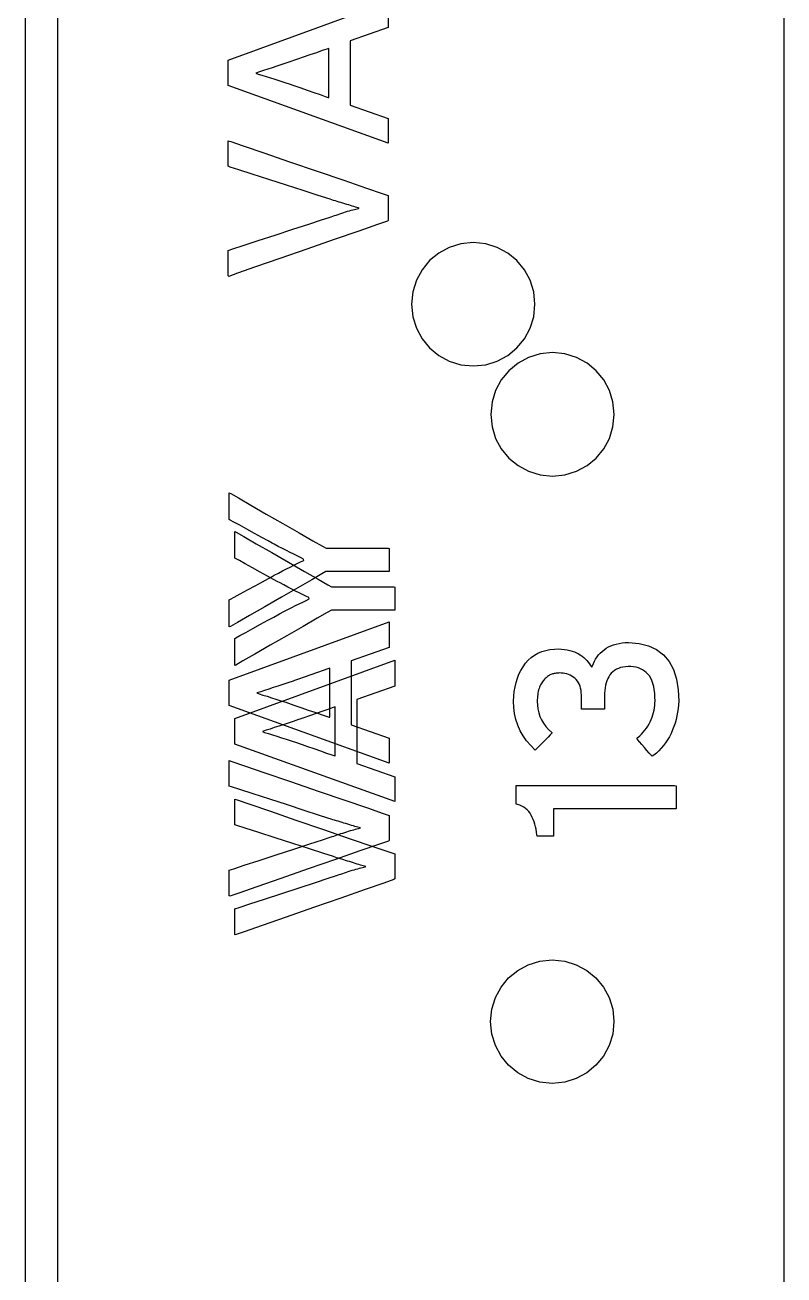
# Model space of a CAD drawing. Extents: x 1 to 47.7, y 0.2 to 33.5.
# Drawn here: x 34.671 to 35.132, y 9.442 to 10.201 of the extents above; entities that cross this region are included whole.
import ezdxf

# ---------------------------------------------------------------- set-up
doc = ezdxf.new("R2010")
doc.units = 0
doc.header["$MEASUREMENT"] = 0
for name, color, linetype in [('1_1__SCREW_TERMINAL_BLOCK_', 7, 'CONTINUOUS'), ('1_2__SCREW_TERMINAL_BLOCK_', 7, 'CONTINUOUS'), ('1_3__CONNECTORIZED_RELAY__', 7, 'CONTINUOUS'), ('1_4__CONNECTORIZED_RELAY__', 7, 'CONTINUOUS')]:
    doc.layers.add(name, color=color, linetype=linetype)

msp = doc.modelspace()

# ---------------------------------------------------------------- linework, layer by layer
at = {"layer": '1_1__SCREW_TERMINAL_BLOCK_'}
for points in [[(34.69122, 7.92793), (34.69122, 8.08115), (34.69122, 8.38949), (34.69122, 8.6997), (34.69122, 9.01103), (34.69121, 9.63395), (34.69121, 9.94399), (34.69121, 10.25207), (34.69121, 10.40513), (34.69121, 10.55741), (34.69121, 10.70881), (34.6912, 10.85923), (34.6912, 11.00859), (34.6912, 11.15678), (34.6912, 11.30371), (34.6912, 11.44927), (34.6912, 11.59339), (34.6912, 11.73595), (34.6912, 11.87686), (34.6912, 12.01603), (34.6912, 12.15335), (34.69119, 12.28875)], [(34.6712, 12.28172), (34.6712, 12.13421), (34.67121, 11.98479), (34.67121, 11.83354), (34.67121, 11.68059), (34.67121, 11.52602), (34.67121, 11.36994), (34.67121, 11.21246), (34.67121, 11.05368), (34.67121, 10.89369), (34.67121, 10.73261), (34.67122, 10.57054), (34.67122, 10.40757), (34.67122, 10.24381), (34.67122, 9.91435), (34.67122, 9.58297), (34.67123, 8.91773), (34.67123, 8.58553), (34.67123, 8.25469), (34.67123, 7.92605)], [(34.8925, 9.82319), (34.86944, 9.81505), (34.86944, 9.77612), (34.8925, 9.76804), (34.8925, 9.75293), (34.79532, 9.78792), (34.79532, 9.80339), (34.8925, 9.83879), (34.8925, 9.82319)]]:
    msp.add_lwpolyline(points, dxfattribs=at)
for points in [[(34.85409, 9.8834), (34.85551, 9.8834), (34.85931, 9.8834), (34.86477, 9.8834), (34.87117, 9.8834), (34.8778, 9.8834), (34.88394, 9.8834), (34.88888, 9.8834), (34.8919, 9.8834), (34.8925, 9.88332), (34.8925, 9.88245), (34.8925, 9.88081), (34.8925, 9.87865), (34.8925, 9.87624), (34.8925, 9.87384), (34.8925, 9.87172), (34.8925, 9.87013), (34.8925, 9.86934), (34.89172, 9.8693), (34.8885, 9.8693), (34.88341, 9.8693), (34.87719, 9.8693), (34.87055, 9.8693), (34.86419, 9.8693), (34.85885, 9.8693), (34.85523, 9.8693), (34.85403, 9.86929), (34.85147, 9.86782), (34.84538, 9.86433), (34.83686, 9.85943), (34.827, 9.85376), (34.81688, 9.84795), (34.80761, 9.84262), (34.80028, 9.83841), (34.79599, 9.83594), (34.79532, 9.83569), (34.79532, 9.83681), (34.79532, 9.83881), (34.79532, 9.84138), (34.79532, 9.84422), (34.79532, 9.84702), (34.79532, 9.84947), (34.79532, 9.85126), (34.79532, 9.85208), (34.79599, 9.85247), (34.79838, 9.85378), (34.80201, 9.85576), (34.8064, 9.85816), (34.81103, 9.86069), (34.81542, 9.86308), (34.81905, 9.86507), (34.82144, 9.86637), (34.8226, 9.86699), (34.82517, 9.86835), (34.82766, 9.86964), (34.83004, 9.87087), (34.83233, 9.87204), (34.83453, 9.87314), (34.83663, 9.87418), (34.83864, 9.87515), (34.84055, 9.87606), (34.84042, 9.8769), (34.83855, 9.87778), (34.83657, 9.87874), (34.83449, 9.87977), (34.8323, 9.88086), (34.83001, 9.88204), (34.82761, 9.88328), (34.8251, 9.88459), (34.82249, 9.88598), (34.82142, 9.88656), (34.81889, 9.88795), (34.81514, 9.89001), (34.81069, 9.89245), (34.80604, 9.895), (34.80168, 9.89739), (34.79812, 9.89934), (34.79586, 9.90058), (34.79532, 9.90093), (34.79532, 9.90184), (34.79532, 9.90367), (34.79532, 9.90612), (34.79532, 9.90889), (34.79532, 9.91167), (34.79532, 9.91416), (34.79532, 9.91607), (34.79532, 9.91707), (34.79623, 9.91663), (34.80085, 9.91398), (34.8084, 9.90964), (34.8178, 9.90424), (34.82794, 9.89841), (34.83774, 9.89279), (34.84609, 9.88799), (34.8519, 9.88465)], [(34.83404, 9.80276), (34.83084, 9.80168), (34.82778, 9.80065), (34.82484, 9.79968), (34.82203, 9.79875), (34.81936, 9.79788), (34.81681, 9.79706), (34.81439, 9.79629), (34.8121, 9.79557), (34.81344, 9.79493), (34.81579, 9.79424), (34.81828, 9.79348), (34.82091, 9.79266), (34.82369, 9.79179), (34.8266, 9.79084), (34.82966, 9.78984), (34.83286, 9.78877), (34.83451, 9.78821), (34.83638, 9.78756), (34.83947, 9.78649), (34.84327, 9.78517), (34.84732, 9.78376), (34.85113, 9.78244), (34.85421, 9.78137), (34.85608, 9.78072), (34.85642, 9.78081), (34.85642, 9.78292), (34.85642, 9.7868), (34.85642, 9.79179), (34.85642, 9.79723), (34.85642, 9.80248), (34.85642, 9.80688), (34.85642, 9.80977), (34.85638, 9.81056), (34.85512, 9.81012), (34.85245, 9.80919), (34.84885, 9.80793), (34.84482, 9.80652), (34.84083, 9.80513), (34.83738, 9.80393), (34.83496, 9.80308)], [(34.8925, 9.72111), (34.8925, 9.72054), (34.8925, 9.71902), (34.8925, 9.71683), (34.8925, 9.71427), (34.8925, 9.71161), (34.8925, 9.70915), (34.8925, 9.70718), (34.8925, 9.70597), (34.89199, 9.70555), (34.88599, 9.70347), (34.87464, 9.69952), (34.85976, 9.69435), (34.84314, 9.68858), (34.8266, 9.68283), (34.81196, 9.67774), (34.80102, 9.67394), (34.7956, 9.67206), (34.79532, 9.67228), (34.79532, 9.67361), (34.79532, 9.6757), (34.79532, 9.67827), (34.79532, 9.68102), (34.79532, 9.68364), (34.79532, 9.68584), (34.79532, 9.68734), (34.79534, 9.68783), (34.79803, 9.68871), (34.80445, 9.69081), (34.81345, 9.69375), (34.82386, 9.69716), (34.83453, 9.70065), (34.84431, 9.70385), (34.85204, 9.70637), (34.85658, 9.70786), (34.85775, 9.70825), (34.85879, 9.7086), (34.85985, 9.70896), (34.86093, 9.70932), (34.86203, 9.70969), (34.86315, 9.71006), (34.86429, 9.71044), (34.86545, 9.71083), (34.86663, 9.71122), (34.86783, 9.71156), (34.86897, 9.71188), (34.87005, 9.71218), (34.87106, 9.71246), (34.87202, 9.71272), (34.8729, 9.71295), (34.87373, 9.71317), (34.87449, 9.71337), (34.87494, 9.71354), (34.87422, 9.71372), (34.87344, 9.71393), (34.87259, 9.71417), (34.87168, 9.71443), (34.8707, 9.71473), (34.86966, 9.71505), (34.86856, 9.7154), (34.8674, 9.71577), (34.86618, 9.71615), (34.86498, 9.71651), (34.86381, 9.71686), (34.86265, 9.71721), (34.86152, 9.71755), (34.86041, 9.71788), (34.85933, 9.71821), (34.85828, 9.71854), (34.85724, 9.71886), (34.85524, 9.7195), (34.84942, 9.72138), (34.84083, 9.72416), (34.83061, 9.72747), (34.81993, 9.73092), (34.80992, 9.73416), (34.80175, 9.7368), (34.79656, 9.73848), (34.79532, 9.73892), (34.79532, 9.73979), (34.79532, 9.74155), (34.79532, 9.7439), (34.79532, 9.74655), (34.79532, 9.74922), (34.79532, 9.75161), (34.79532, 9.75343), (34.79532, 9.7544), (34.79682, 9.75396), (34.80446, 9.75134), (34.81695, 9.74705), (34.83249, 9.74171), (34.84927, 9.73595), (34.86546, 9.73039), (34.87928, 9.72565), (34.88889, 9.72235)], [(34.99154, 9.63336), (34.99909, 9.63259), (35.00613, 9.63041), (35.01249, 9.62695), (35.01804, 9.62237), (35.02262, 9.61682), (35.02608, 9.61045), (35.02826, 9.60341), (35.02902, 9.59585), (35.02826, 9.58829), (35.02608, 9.58126), (35.02262, 9.57488), (35.01804, 9.56933), (35.01249, 9.56475), (35.00613, 9.5613), (34.99909, 9.55911), (34.99154, 9.55835), (34.98397, 9.55911), (34.97693, 9.5613), (34.97056, 9.56475), (34.96501, 9.56933), (34.96043, 9.57488), (34.95697, 9.58126), (34.95478, 9.58829), (34.95402, 9.59585), (34.95478, 9.60341), (34.95697, 9.61045), (34.96043, 9.61682), (34.96501, 9.62237), (34.97056, 9.62695), (34.97693, 9.63041), (34.98397, 9.63259)]]:
    msp.add_lwpolyline(points, close=True, dxfattribs=at)
at = {"layer": '1_2__SCREW_TERMINAL_BLOCK_'}
for points in [[(34.69122, 7.92793), (34.69122, 8.08115), (34.69122, 8.38949), (34.69122, 8.6997), (34.69122, 9.01103), (34.69121, 9.63395), (34.69121, 9.94399), (34.69121, 10.25207), (34.69121, 10.40513), (34.69121, 10.55741), (34.69121, 10.70881), (34.6912, 10.85923), (34.6912, 11.00859), (34.6912, 11.15678), (34.6912, 11.30371), (34.6912, 11.44927), (34.6912, 11.59339), (34.6912, 11.73595), (34.6912, 11.87686), (34.6912, 12.01603), (34.6912, 12.15335), (34.69119, 12.28875)], [(34.6712, 12.28172), (34.6712, 12.13421), (34.67121, 11.98479), (34.67121, 11.83354), (34.67121, 11.68059), (34.67121, 11.52602), (34.67121, 11.36994), (34.67121, 11.21246), (34.67121, 11.05368), (34.67121, 10.89369), (34.67121, 10.73261), (34.67122, 10.57054), (34.67122, 10.40757), (34.67122, 10.24381), (34.67122, 9.91435), (34.67122, 9.58297), (34.67123, 8.91773), (34.67123, 8.58553), (34.67123, 8.25469), (34.67123, 7.92605)], [(35.13232, 11.95013), (35.13232, 9.31653)], [(34.89186, 10.19976), (34.8688, 10.19162), (34.8688, 10.1527), (34.89186, 10.14463), (34.89186, 10.1295), (34.79468, 10.1645), (34.79468, 10.17996), (34.89186, 10.21536), (34.89186, 10.19976)]]:
    msp.add_lwpolyline(points, dxfattribs=at)
for points in [[(34.8334, 10.17935), (34.83021, 10.17827), (34.82714, 10.17724), (34.8242, 10.17626), (34.8214, 10.17534), (34.81872, 10.17447), (34.81617, 10.17365), (34.81375, 10.17288), (34.81146, 10.17216), (34.8128, 10.17152), (34.81515, 10.17082), (34.81764, 10.17007), (34.82028, 10.16925), (34.82305, 10.16837), (34.82597, 10.16743), (34.82902, 10.16642), (34.83222, 10.16535), (34.83388, 10.16479), (34.83575, 10.16414), (34.83883, 10.16306), (34.84263, 10.16174), (34.84668, 10.16033), (34.85049, 10.15901), (34.85357, 10.15794), (34.85544, 10.15729), (34.85578, 10.15738), (34.85578, 10.1595), (34.85578, 10.16337), (34.85578, 10.16836), (34.85578, 10.1738), (34.85578, 10.17905), (34.85578, 10.18345), (34.85578, 10.18635), (34.85574, 10.18713), (34.85448, 10.1867), (34.85181, 10.18576), (34.84822, 10.18451), (34.84418, 10.18311), (34.8402, 10.18172), (34.83675, 10.18051), (34.83432, 10.17967)], [(34.89186, 10.0977), (34.89186, 10.09713), (34.89186, 10.0956), (34.89186, 10.09341), (34.89186, 10.09085), (34.89186, 10.08819), (34.89186, 10.08573), (34.89186, 10.08375), (34.89186, 10.08254), (34.89136, 10.08213), (34.88536, 10.08004), (34.87401, 10.0761), (34.85912, 10.07092), (34.8425, 10.06515), (34.82597, 10.0594), (34.81133, 10.05432), (34.80039, 10.05051), (34.79496, 10.04863), (34.79468, 10.04885), (34.79468, 10.05018), (34.79468, 10.05228), (34.79468, 10.05485), (34.79468, 10.05759), (34.79468, 10.06021), (34.79468, 10.06242), (34.79468, 10.06391), (34.7947, 10.06441), (34.79739, 10.06529), (34.80382, 10.06739), (34.81281, 10.07033), (34.82322, 10.07374), (34.83389, 10.07723), (34.84367, 10.08043), (34.85141, 10.08296), (34.85594, 10.08444), (34.85711, 10.08483), (34.85815, 10.08518), (34.85921, 10.08554), (34.86029, 10.0859), (34.86139, 10.08627), (34.86251, 10.08664), (34.86366, 10.08702), (34.86482, 10.0874), (34.86599, 10.08779), (34.86719, 10.08814), (34.86833, 10.08846), (34.86941, 10.08875), (34.87043, 10.08903), (34.87138, 10.08929), (34.87227, 10.08953), (34.87309, 10.08975), (34.87385, 10.08995), (34.87431, 10.09013), (34.87358, 10.09031), (34.8728, 10.09051), (34.87195, 10.09075), (34.87104, 10.09101), (34.87007, 10.0913), (34.86903, 10.09163), (34.86793, 10.09198), (34.86676, 10.09236), (34.86555, 10.09274), (34.86435, 10.0931), (34.86317, 10.09345), (34.86201, 10.09379), (34.86088, 10.09413), (34.85978, 10.09446), (34.8587, 10.09479), (34.85764, 10.09511), (34.85661, 10.09543), (34.8546, 10.09608), (34.84878, 10.09796), (34.84019, 10.10074), (34.82998, 10.10404), (34.81929, 10.1075), (34.80928, 10.11074), (34.80111, 10.11338), (34.79592, 10.11506), (34.79468, 10.11551), (34.79468, 10.11638), (34.79468, 10.11814), (34.79468, 10.12049), (34.79468, 10.12314), (34.79468, 10.12581), (34.79468, 10.1282), (34.79468, 10.13002), (34.79468, 10.13098), (34.79618, 10.13055), (34.80382, 10.12792), (34.81632, 10.12363), (34.83186, 10.1183), (34.84863, 10.11254), (34.86483, 10.10698), (34.87864, 10.10224), (34.88825, 10.09894)], [(34.99169, 9.92726), (34.99924, 9.92802), (35.00628, 9.93021), (35.01265, 9.93367), (35.0182, 9.93825), (35.02278, 9.9438), (35.02624, 9.95018), (35.02843, 9.95722), (35.02919, 9.96478), (35.02843, 9.97233), (35.02624, 9.97937), (35.02278, 9.98573), (35.0182, 9.99128), (35.01265, 9.99586), (35.00628, 9.99932), (34.99924, 10.0015), (34.99169, 10.00227), (34.98413, 10.0015), (34.97709, 9.99932), (34.97072, 9.99586), (34.96517, 9.99128), (34.96059, 9.98573), (34.95713, 9.97937), (34.95495, 9.97233), (34.95418, 9.96478), (34.95495, 9.95722), (34.95713, 9.95018), (34.96059, 9.9438), (34.96517, 9.93825), (34.97072, 9.93367), (34.97709, 9.93021), (34.98413, 9.92802)]]:
    msp.add_lwpolyline(points, close=True, dxfattribs=at)
at = {"layer": '1_3__CONNECTORIZED_RELAY__'}
for points in [[(34.6712, 12.24911), (34.67121, 12.10117), (34.67121, 11.95133), (34.67121, 11.7997), (34.67121, 11.64637), (34.67121, 11.49146), (34.67121, 11.33506), (34.67121, 11.17728), (34.67121, 11.01822), (34.67121, 10.85799), (34.67121, 10.69668), (34.67122, 10.53439), (34.67122, 10.37124), (34.67122, 10.20733), (34.67122, 9.87761), (34.67122, 9.54607), (34.67122, 9.21351), (34.67123, 8.54869), (34.67123, 8.21806), (34.67123, 7.88971)], [(34.69122, 7.88841), (34.69122, 8.12726), (34.69122, 8.36768), (34.69122, 8.60928), (34.69121, 9.58038), (34.69121, 9.82251), (34.69121, 10.06365), (34.69121, 10.30344), (34.69121, 10.54152), (34.6912, 10.77752), (34.6912, 11.01108), (34.6912, 11.24183), (34.6912, 11.35605), (34.6912, 11.46942), (34.6912, 11.58192), (34.6912, 11.69348), (34.6912, 11.80407), (34.6912, 11.91365), (34.6912, 12.02216), (34.6912, 12.12956), (34.69119, 12.2358)], [(34.89581, 9.79975), (34.87275, 9.79161), (34.87275, 9.75269), (34.89581, 9.74462), (34.89581, 9.72949), (34.79862, 9.76449), (34.79862, 9.77995), (34.89581, 9.81535), (34.89581, 9.79975)]]:
    msp.add_lwpolyline(points, dxfattribs=at)
for points in [[(34.94352, 9.99417), (34.95108, 9.99493), (34.95813, 9.99712), (34.9645, 10.00058), (34.97005, 10.00516), (34.97463, 10.01071), (34.97809, 10.01708), (34.98028, 10.02413), (34.98104, 10.03168), (34.98028, 10.03924), (34.97809, 10.04627), (34.97463, 10.05264), (34.97005, 10.05819), (34.9645, 10.06277), (34.95813, 10.06623), (34.95108, 10.06841), (34.94352, 10.06917), (34.93597, 10.06841), (34.92893, 10.06623), (34.92257, 10.06277), (34.91702, 10.05819), (34.91244, 10.05264), (34.90898, 10.04627), (34.9068, 10.03924), (34.90603, 10.03168), (34.9068, 10.02413), (34.90898, 10.01708), (34.91244, 10.01071), (34.91702, 10.00516), (34.92257, 10.00058), (34.92893, 9.99712), (34.93597, 9.99493)], [(34.85739, 9.85997), (34.85882, 9.85997), (34.86262, 9.85997), (34.86808, 9.85997), (34.87448, 9.85997), (34.88111, 9.85997), (34.88725, 9.85997), (34.89219, 9.85997), (34.89521, 9.85997), (34.89581, 9.8599), (34.89581, 9.85903), (34.89581, 9.85738), (34.89581, 9.85522), (34.89581, 9.85281), (34.89581, 9.85041), (34.89581, 9.84828), (34.89581, 9.84669), (34.89581, 9.84591), (34.89503, 9.84587), (34.89181, 9.84587), (34.88672, 9.84587), (34.8805, 9.84587), (34.87386, 9.84587), (34.8675, 9.84587), (34.86216, 9.84587), (34.85854, 9.84587), (34.85733, 9.84585), (34.85478, 9.84439), (34.84869, 9.84089), (34.84017, 9.83599), (34.83031, 9.83032), (34.82019, 9.82451), (34.81092, 9.81919), (34.80359, 9.81498), (34.7993, 9.81251), (34.79862, 9.81225), (34.79862, 9.81337), (34.79862, 9.81537), (34.79862, 9.81794), (34.79862, 9.82079), (34.79862, 9.82358), (34.79862, 9.82603), (34.79862, 9.82782), (34.79862, 9.82865), (34.7993, 9.82904), (34.80169, 9.83034), (34.80532, 9.83233), (34.80971, 9.83473), (34.81434, 9.83726), (34.81873, 9.83965), (34.82236, 9.84164), (34.82475, 9.84295), (34.8259, 9.84357), (34.82848, 9.84492), (34.83096, 9.84621), (34.83335, 9.84744), (34.83564, 9.8486), (34.83784, 9.8497), (34.83994, 9.85074), (34.84195, 9.85172), (34.84386, 9.85263), (34.84372, 9.85348), (34.84186, 9.85436), (34.83988, 9.85531), (34.8378, 9.85634), (34.83561, 9.85743), (34.83332, 9.8586), (34.83092, 9.85984), (34.82841, 9.86116), (34.8258, 9.86254), (34.82473, 9.86313), (34.82219, 9.86452), (34.81845, 9.86657), (34.814, 9.86901), (34.80935, 9.87156), (34.80499, 9.87395), (34.80143, 9.87591), (34.79917, 9.87714), (34.79862, 9.87749), (34.79862, 9.8784), (34.79862, 9.88023), (34.79862, 9.88269), (34.79862, 9.88546), (34.79862, 9.88824), (34.79862, 9.89074), (34.79862, 9.89264), (34.79862, 9.89365), (34.79953, 9.89321), (34.80415, 9.89055), (34.81171, 9.88621), (34.82111, 9.88082), (34.83125, 9.87499), (34.84105, 9.86936), (34.8494, 9.86456), (34.85521, 9.86122)], [(35.03792, 9.8262), (35.04437, 9.82564), (35.05004, 9.82422), (35.05495, 9.82191), (35.0591, 9.81874), (35.06248, 9.8147), (35.06509, 9.80978), (35.06694, 9.80399), (35.06803, 9.79733), (35.06834, 9.79059), (35.06823, 9.78831), (35.06802, 9.78605), (35.06771, 9.78381), (35.0673, 9.78161), (35.06679, 9.77942), (35.06618, 9.77727), (35.06547, 9.77514), (35.06466, 9.77303), (35.06374, 9.77095), (35.06271, 9.76894), (35.0616, 9.76703), (35.0604, 9.76522), (35.05912, 9.76351), (35.05776, 9.76191), (35.05632, 9.76041), (35.0548, 9.75901), (35.05319, 9.75771), (35.05217, 9.75709), (35.05158, 9.75776), (35.0505, 9.759), (35.04909, 9.76061), (35.04753, 9.7624), (35.04596, 9.7642), (35.04455, 9.76581), (35.04348, 9.76704), (35.04288, 9.76772), (35.04353, 9.76839), (35.04471, 9.76947), (35.04582, 9.77059), (35.04686, 9.77174), (35.04783, 9.77293), (35.04873, 9.77416), (35.04956, 9.77542), (35.05032, 9.77672), (35.05101, 9.77805), (35.05162, 9.77944), (35.05216, 9.78084), (35.05263, 9.78224), (35.05303, 9.78365), (35.05336, 9.78506), (35.05362, 9.78647), (35.05381, 9.78789), (35.05392, 9.78931), (35.05397, 9.79073), (35.05393, 9.79306), (35.05378, 9.79539), (35.05352, 9.79755), (35.05315, 9.79954), (35.05267, 9.80136), (35.05207, 9.80302), (35.05137, 9.8045), (35.05056, 9.80583), (35.04963, 9.80698), (35.04865, 9.80796), (35.04758, 9.80882), (35.04643, 9.80957), (35.04518, 9.81019), (35.04386, 9.81071), (35.04244, 9.8111), (35.04094, 9.81138), (35.03935, 9.81153), (35.03768, 9.81157), (35.03604, 9.81147), (35.0345, 9.81125), (35.03306, 9.81092), (35.03173, 9.81048), (35.03049, 9.80992), (35.02935, 9.80924), (35.02832, 9.80846), (35.02738, 9.80756), (35.02655, 9.80654), (35.02584, 9.80541), (35.02522, 9.80421), (35.02468, 9.80293), (35.02424, 9.80158), (35.02388, 9.80016), (35.02361, 9.79866), (35.02342, 9.79709), (35.02333, 9.79545), (35.02332, 9.79441), (35.02332, 9.79386), (35.02332, 9.79285), (35.02332, 9.79154), (35.02332, 9.79007), (35.02332, 9.78861), (35.02332, 9.78729), (35.02332, 9.78628), (35.02332, 9.78573), (35.02315, 9.78567), (35.02214, 9.78567), (35.02044, 9.78567), (35.01828, 9.78567), (35.01592, 9.78567), (35.01359, 9.78567), (35.01154, 9.78567), (35.01001, 9.78567), (35.00925, 9.78567), (35.00921, 9.78583), (35.00921, 9.78652), (35.00921, 9.78762), (35.00921, 9.78898), (35.00921, 9.79044), (35.00921, 9.79186), (35.00921, 9.79309), (35.00921, 9.79397), (35.00921, 9.79436), (35.00917, 9.79563), (35.00903, 9.79703), (35.00879, 9.79835), (35.00845, 9.79957), (35.00801, 9.80072), (35.00746, 9.80177), (35.00681, 9.80274), (35.00605, 9.80363), (35.00519, 9.80443), (35.00431, 9.80512), (35.00338, 9.80572), (35.00241, 9.80625), (35.0014, 9.80669), (35.00034, 9.80705), (34.99924, 9.80732), (34.99809, 9.80752), (34.9969, 9.80763), (34.99578, 9.80766), (34.9953, 9.80765), (34.99481, 9.80762), (34.99432, 9.80758), (34.99381, 9.80751), (34.9933, 9.80744), (34.99279, 9.80734), (34.99226, 9.80723), (34.99173, 9.8071), (34.99119, 9.80693), (34.99066, 9.8067), (34.99015, 9.80645), (34.98964, 9.80616), (34.98915, 9.80584), (34.98867, 9.8055), (34.9882, 9.80512), (34.98774, 9.80472), (34.9873, 9.80429), (34.98685, 9.80384), (34.98639, 9.80335), (34.98596, 9.80282), (34.98554, 9.80227), (34.98515, 9.80167), (34.98477, 9.80105), (34.98442, 9.80039), (34.98408, 9.7997), (34.98377, 9.79897), (34.98349, 9.79819), (34.98325, 9.79736), (34.98304, 9.79647), (34.98286, 9.79555), (34.98271, 9.79457), (34.98259, 9.79356), (34.9825, 9.7925), (34.98245, 9.79139), (34.98242, 9.79024), (34.9825, 9.78816), (34.9828, 9.7858), (34.98333, 9.78351), (34.98408, 9.78131), (34.98505, 9.77919), (34.98625, 9.77715), (34.98768, 9.7752), (34.98932, 9.77332), (34.9912, 9.77153), (34.99121, 9.77101), (34.99032, 9.77009), (34.98896, 9.76872), (34.98733, 9.76706), (34.9856, 9.7653), (34.98394, 9.76361), (34.98254, 9.76218), (34.98156, 9.76119), (34.9812, 9.76082), (34.97843, 9.76354), (34.97598, 9.76641), (34.97386, 9.76943), (34.97207, 9.77259), (34.97061, 9.77591), (34.96948, 9.77938), (34.96867, 9.783), (34.96819, 9.78677), (34.96805, 9.79056), (34.96816, 9.79358), (34.96844, 9.79649), (34.9689, 9.79928), (34.96953, 9.80195), (34.97033, 9.80451), (34.97131, 9.80694), (34.97246, 9.80927), (34.97378, 9.81147), (34.97527, 9.81355), (34.97694, 9.81543), (34.97876, 9.81709), (34.98073, 9.81851), (34.98284, 9.81971), (34.98511, 9.82068), (34.98753, 9.82142), (34.9901, 9.82194), (34.99282, 9.82223), (34.99526, 9.82227), (34.99712, 9.82215), (34.99888, 9.82197), (35.00055, 9.82171), (35.00212, 9.82138), (35.00359, 9.82097), (35.00498, 9.82049), (35.00626, 9.81994), (35.00745, 9.81931), (35.00857, 9.8186), (35.00963, 9.81783), (35.01063, 9.81702), (35.01158, 9.81616), (35.01248, 9.81525), (35.01331, 9.8143), (35.0141, 9.8133), (35.01482, 9.81226), (35.0155, 9.81118), (35.016, 9.81195), (35.01653, 9.81342), (35.01716, 9.81482), (35.01789, 9.81615), (35.01872, 9.8174), (35.01965, 9.81859), (35.02068, 9.81971), (35.0218, 9.82076), (35.02302, 9.82174), (35.02432, 9.82265), (35.0257, 9.82346), (35.02717, 9.82416), (35.02873, 9.82476), (35.03039, 9.82526), (35.03213, 9.82565), (35.03397, 9.82594), (35.0359, 9.82612)], [(34.83735, 9.77934), (34.83415, 9.77826), (34.83109, 9.77723), (34.82815, 9.77625), (34.82534, 9.77533), (34.82267, 9.77446), (34.82012, 9.77363), (34.8177, 9.77287), (34.81541, 9.77215), (34.81675, 9.7715), (34.8191, 9.77081), (34.82159, 9.77006), (34.82422, 9.76924), (34.827, 9.76836), (34.82991, 9.76741), (34.83297, 9.76641), (34.83617, 9.76534), (34.83782, 9.76477), (34.83969, 9.76412), (34.84277, 9.76305), (34.84658, 9.76173), (34.85063, 9.76032), (34.85444, 9.759), (34.85752, 9.75793), (34.85939, 9.75728), (34.85973, 9.75737), (34.85973, 9.75948), (34.85973, 9.76336), (34.85973, 9.76835), (34.85973, 9.77379), (34.85973, 9.77904), (34.85973, 9.78344), (34.85973, 9.78634), (34.85969, 9.78712), (34.85843, 9.78668), (34.85576, 9.78575), (34.85216, 9.7845), (34.84813, 9.78309), (34.84414, 9.78171), (34.84069, 9.7805), (34.83827, 9.77966)], [(35.06679, 9.72519), (35.06393, 9.72519), (35.05635, 9.72519), (35.04549, 9.72519), (35.0328, 9.72519), (35.01976, 9.72519), (35.0078, 9.72519), (34.9984, 9.72519), (34.993, 9.72519), (34.99226, 9.72503), (34.99226, 9.72382), (34.99226, 9.72171), (34.99226, 9.71903), (34.99226, 9.71611), (34.99226, 9.71327), (34.99226, 9.71083), (34.99226, 9.70913), (34.99226, 9.7085), (34.99187, 9.7085), (34.99085, 9.7085), (34.98939, 9.7085), (34.98768, 9.7085), (34.98592, 9.7085), (34.98431, 9.7085), (34.98305, 9.7085), (34.98232, 9.7085), (34.98215, 9.70936), (34.98195, 9.71105), (34.98169, 9.71268), (34.98137, 9.71425), (34.98098, 9.71577), (34.98052, 9.71722), (34.98, 9.71862), (34.97941, 9.71996), (34.97876, 9.72125), (34.97805, 9.72243), (34.97725, 9.7235), (34.97635, 9.72447), (34.97534, 9.72533), (34.97424, 9.72608), (34.97304, 9.72673), (34.97174, 9.72727), (34.97034, 9.7277), (34.9696, 9.72799), (34.9696, 9.72882), (34.9696, 9.73026), (34.9696, 9.73209), (34.9696, 9.73408), (34.9696, 9.73603), (34.9696, 9.73769), (34.9696, 9.73885), (34.9696, 9.73928), (34.97332, 9.73928), (34.98321, 9.73928), (34.99738, 9.73928), (35.01391, 9.73928), (35.03092, 9.73928), (35.04651, 9.73928), (35.05877, 9.73928), (35.06582, 9.73928), (35.06679, 9.73914), (35.06679, 9.73812), (35.06679, 9.73634), (35.06679, 9.73408), (35.06679, 9.73162), (35.06679, 9.72922), (35.06679, 9.72717), (35.06679, 9.72573)], [(34.89581, 9.69769), (34.89581, 9.69711), (34.89581, 9.69559), (34.89581, 9.6934), (34.89581, 9.69084), (34.89581, 9.68818), (34.89581, 9.68572), (34.89581, 9.68374), (34.89581, 9.68253), (34.8953, 9.68212), (34.8893, 9.68003), (34.87795, 9.67609), (34.86306, 9.67091), (34.84645, 9.66514), (34.82991, 9.65939), (34.81527, 9.6543), (34.80433, 9.6505), (34.79891, 9.64862), (34.79862, 9.64884), (34.79862, 9.65017), (34.79862, 9.65227), (34.79862, 9.65483), (34.79862, 9.65758), (34.79862, 9.6602), (34.79862, 9.6624), (34.79862, 9.6639), (34.79865, 9.66439), (34.80134, 9.66528), (34.80776, 9.66738), (34.81676, 9.67032), (34.82717, 9.67373), (34.83784, 9.67722), (34.84762, 9.68042), (34.85535, 9.68295), (34.85989, 9.68443), (34.86106, 9.68482), (34.8621, 9.68517), (34.86316, 9.68553), (34.86424, 9.68589), (34.86534, 9.68626), (34.86646, 9.68663), (34.8676, 9.68701), (34.86876, 9.68739), (34.86994, 9.68778), (34.87114, 9.68813), (34.87228, 9.68845), (34.87336, 9.68874), (34.87437, 9.68902), (34.87533, 9.68928), (34.87621, 9.68952), (34.87704, 9.68974), (34.8778, 9.68994), (34.87825, 9.69012), (34.87753, 9.69029), (34.87675, 9.6905), (34.8759, 9.69073), (34.87499, 9.691), (34.87401, 9.69129), (34.87297, 9.69161), (34.87187, 9.69197), (34.87071, 9.69235), (34.86949, 9.69273), (34.86829, 9.69309), (34.86711, 9.69343), (34.86596, 9.69378), (34.86483, 9.69412), (34.86372, 9.69445), (34.86264, 9.69478), (34.86159, 9.6951), (34.86055, 9.69542), (34.85855, 9.69607), (34.85273, 9.69795), (34.84414, 9.70073), (34.83392, 9.70403), (34.82324, 9.70749), (34.81323, 9.71073), (34.80506, 9.71337), (34.79987, 9.71505), (34.79862, 9.7155), (34.79862, 9.71637), (34.79862, 9.71813), (34.79862, 9.72048), (34.79862, 9.72313), (34.79862, 9.7258), (34.79862, 9.72819), (34.79862, 9.73001), (34.79862, 9.73097), (34.80013, 9.73054), (34.80777, 9.72791), (34.82026, 9.72362), (34.8358, 9.71829), (34.85258, 9.71253), (34.86877, 9.70697), (34.88258, 9.70223), (34.8922, 9.69892)]]:
    msp.add_lwpolyline(points, close=True, dxfattribs=at)
at = {"layer": '1_4__CONNECTORIZED_RELAY__'}
for points in [[(34.69122, 7.93093), (34.69122, 8.2473), (34.69122, 8.56607), (34.69122, 8.8864), (34.69121, 9.52841), (34.69121, 9.8484), (34.69121, 10.1666), (34.69121, 10.32477), (34.69121, 10.48218), (34.69121, 10.63872), (34.6912, 10.79429), (34.6912, 10.94878), (34.6912, 11.10209), (34.6912, 11.25411), (34.6912, 11.40474), (34.6912, 11.55388), (34.6912, 11.70141), (34.6912, 11.84724), (34.6912, 11.99127), (34.6912, 12.13337), (34.69119, 12.27346)], [(34.6712, 12.22459), (34.67121, 12.07218), (34.67121, 11.91779), (34.67121, 11.76152), (34.67121, 11.6035), (34.67121, 11.44383), (34.67121, 11.28262), (34.67121, 11.11999), (34.67121, 10.95604), (34.67121, 10.7909), (34.67121, 10.62466), (34.67122, 10.45745), (34.67122, 10.28937), (34.67122, 9.95107), (34.67122, 9.61064), (34.67122, 9.26897), (34.67123, 8.58553), (34.67123, 8.24553), (34.67123, 7.90788)], [(35.13232, 11.95013), (35.13232, 9.31653)], [(34.89186, 10.19976), (34.8688, 10.19162), (34.8688, 10.1527), (34.89186, 10.14463), (34.89186, 10.1295), (34.79468, 10.1645), (34.79468, 10.17996), (34.89186, 10.21536), (34.89186, 10.19976)]]:
    msp.add_lwpolyline(points, dxfattribs=at)
for points in [[(34.8334, 10.17935), (34.83021, 10.17827), (34.82714, 10.17724), (34.8242, 10.17626), (34.8214, 10.17534), (34.81872, 10.17447), (34.81617, 10.17365), (34.81375, 10.17288), (34.81146, 10.17216), (34.8128, 10.17152), (34.81515, 10.17082), (34.81764, 10.17007), (34.82028, 10.16925), (34.82305, 10.16837), (34.82597, 10.16743), (34.82902, 10.16642), (34.83222, 10.16535), (34.83388, 10.16479), (34.83575, 10.16414), (34.83883, 10.16306), (34.84263, 10.16174), (34.84668, 10.16033), (34.85049, 10.15901), (34.85357, 10.15794), (34.85544, 10.15729), (34.85578, 10.15738), (34.85578, 10.1595), (34.85578, 10.16337), (34.85578, 10.16836), (34.85578, 10.1738), (34.85578, 10.17905), (34.85578, 10.18345), (34.85578, 10.18635), (34.85574, 10.18713), (34.85448, 10.1867), (34.85181, 10.18576), (34.84822, 10.18451), (34.84418, 10.18311), (34.8402, 10.18172), (34.83675, 10.18051), (34.83432, 10.17967)], [(34.89186, 10.0977), (34.89186, 10.09713), (34.89186, 10.0956), (34.89186, 10.09341), (34.89186, 10.09085), (34.89186, 10.08819), (34.89186, 10.08573), (34.89186, 10.08375), (34.89186, 10.08254), (34.89136, 10.08213), (34.88536, 10.08004), (34.87401, 10.0761), (34.85912, 10.07092), (34.8425, 10.06515), (34.82597, 10.0594), (34.81133, 10.05432), (34.80039, 10.05051), (34.79496, 10.04863), (34.79468, 10.04885), (34.79468, 10.05018), (34.79468, 10.05228), (34.79468, 10.05485), (34.79468, 10.05759), (34.79468, 10.06021), (34.79468, 10.06242), (34.79468, 10.06391), (34.7947, 10.06441), (34.79739, 10.06529), (34.80382, 10.06739), (34.81281, 10.07033), (34.82322, 10.07374), (34.83389, 10.07723), (34.84367, 10.08043), (34.85141, 10.08296), (34.85594, 10.08444), (34.85711, 10.08483), (34.85815, 10.08518), (34.85921, 10.08554), (34.86029, 10.0859), (34.86139, 10.08627), (34.86251, 10.08664), (34.86366, 10.08702), (34.86482, 10.0874), (34.86599, 10.08779), (34.86719, 10.08814), (34.86833, 10.08846), (34.86941, 10.08875), (34.87043, 10.08903), (34.87138, 10.08929), (34.87227, 10.08953), (34.87309, 10.08975), (34.87385, 10.08995), (34.87431, 10.09013), (34.87358, 10.09031), (34.8728, 10.09051), (34.87195, 10.09075), (34.87104, 10.09101), (34.87007, 10.0913), (34.86903, 10.09163), (34.86793, 10.09198), (34.86676, 10.09236), (34.86555, 10.09274), (34.86435, 10.0931), (34.86317, 10.09345), (34.86201, 10.09379), (34.86088, 10.09413), (34.85978, 10.09446), (34.8587, 10.09479), (34.85764, 10.09511), (34.85661, 10.09543), (34.8546, 10.09608), (34.84878, 10.09796), (34.84019, 10.10074), (34.82998, 10.10404), (34.81929, 10.1075), (34.80928, 10.11074), (34.80111, 10.11338), (34.79592, 10.11506), (34.79468, 10.11551), (34.79468, 10.11638), (34.79468, 10.11814), (34.79468, 10.12049), (34.79468, 10.12314), (34.79468, 10.12581), (34.79468, 10.1282), (34.79468, 10.13002), (34.79468, 10.13098), (34.79618, 10.13055), (34.80382, 10.12792), (34.81632, 10.12363), (34.83186, 10.1183), (34.84863, 10.11254), (34.86483, 10.10698), (34.87864, 10.10224), (34.88825, 10.09894)], [(34.99169, 9.92726), (34.99924, 9.92802), (35.00628, 9.93021), (35.01265, 9.93367), (35.0182, 9.93825), (35.02278, 9.9438), (35.02624, 9.95018), (35.02843, 9.95722), (35.02919, 9.96478), (35.02843, 9.97233), (35.02624, 9.97937), (35.02278, 9.98573), (35.0182, 9.99128), (35.01265, 9.99586), (35.00628, 9.99932), (34.99924, 10.0015), (34.99169, 10.00227), (34.98413, 10.0015), (34.97709, 9.99932), (34.97072, 9.99586), (34.96517, 9.99128), (34.96059, 9.98573), (34.95713, 9.97937), (34.95495, 9.97233), (34.95418, 9.96478), (34.95495, 9.95722), (34.95713, 9.95018), (34.96059, 9.9438), (34.96517, 9.93825), (34.97072, 9.93367), (34.97709, 9.93021), (34.98413, 9.92802)]]:
    msp.add_lwpolyline(points, close=True, dxfattribs=at)

doc.saveas('drawing.dxf')
